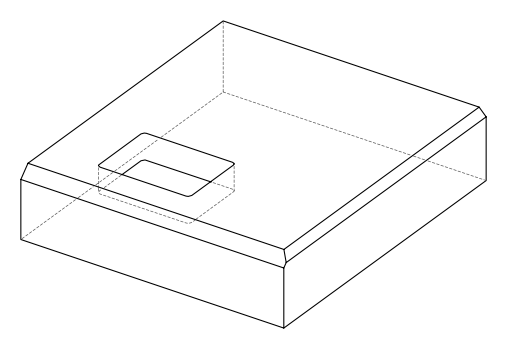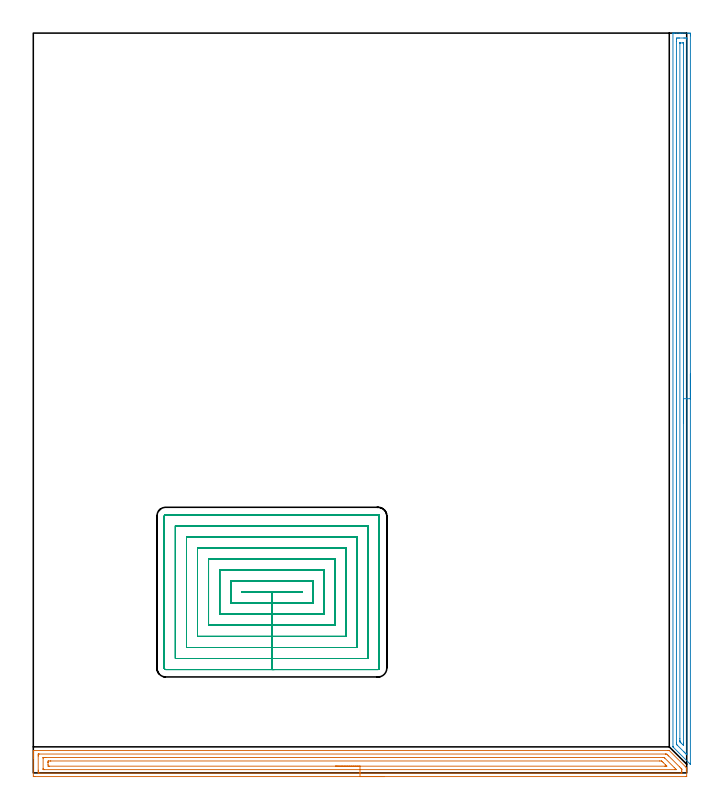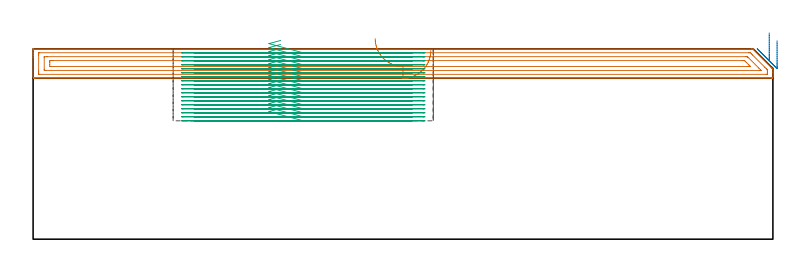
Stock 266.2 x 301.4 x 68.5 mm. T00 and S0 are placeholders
(PLAN: 3 operations, 1 tool changes, 68.9 min)
(1 AREA_MILL | FG_CHAMFER_SURFACE | UGT0205_001 | 8.69 min | 14953 mm3)
(2 AREA_MILL_1 | FG_CHAMFER_SURFACE_1 | UGT0205_001 | 7.26 min | 7395 mm3)
(3 MILL_RECTANGULAR_POCKET | POCKET_RECTANGULAR_STRAIGHT | NXT0201_008 | Follow Part, ap 1.5, ae 75% | 52.95 min | 167279 mm3)
(TOOL UGT0205_001 | Chamfer Mill 20 x 3 x 45 deg. | D20 FL50 Z2)
(TOOL NXT0201_008 | ENDMILL 6mm [2P460-0600-NA 1630] | D6 FL26 Z6)
(OP 1 AREA_MILL)
G17 G21 G94 G90
T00 M6
G54
G17 G0 G90 X143.1 Y-1.5 S1061 M3
G43 Z78.5 H0
Z67.9
G94 G1 X143.062 Z67.028 F250.
X142.948 Z66.164
X142.759 Z65.312
X142.497 Z64.48
X142.163 Z63.674
X141.76 Z62.9
X141.292 Z62.164
X140.76 Z61.472
X140.171 Z60.829
X139.528 Z60.24
X138.836 Z59.708
X138.1 Z59.24
X137.326 Z58.837
X136.52 Z58.503
X135.688 Z58.241
X134.836 Z58.052
X133.972 Z57.938
X133.1 Z57.9
X0.603
X0.163 Y-1.496 Z57.902
X0.01 Y-1.492 Z57.906
X0. Y-1.334 Z58.063
Y6.004 Z65.398
Y6.576 Z65.973
Y6.885 Z66.281
Y7.458 Z66.854
Y7.767 Z67.161
Y8.385 Z67.784
Y8.783 Z68.183
X0.005 Y9.096 Z68.487
X0.008 Y9.097 Z68.488
X0.156 Y9.1 Z68.5
X258.46
X259.097 Y9.093 Z68.491
X259.111 Y9.089 Z68.489
X265.724 Y2.478 Z61.874
X266.192 Y2.007 Z61.407
X266.2 Y1.998 Z61.397
Y1.585 Z60.984
Y0.715 Z60.11
Y-1.357 Z58.041
X266.198 Y-1.491 Z57.905
X265.815 Y-1.5 Z57.9
X133.1
Y-0.086 Z59.314
X2.387 Y-0.085 Z59.315
X2.304 Y-0.084 Z59.316
X2.024 Y-0.079 Z59.321
X2.01 Y0.012 Z59.412
X2.003 Y0.212 Z59.612
X2.001 Y0.715 Z60.115
X2. Y1.097 Z60.497
X2.001 Y6.885 Z66.285
X2.002 Y7.265 Z66.665
X2.01 Y7.649 Z67.049
X2.016 Y7.68 Z67.08
X2.034 Y7.681 Z67.081
X2.083 Y7.684 Z67.084
X2.184 Y7.685 Z67.085
X2.387 Y7.686 Z67.086
X257.567 Y7.685 Z67.085
X257.65
X258.049 Y7.679 Z67.079
X258.46 Y7.285 Z66.685
X258.864 Y6.885 Z66.285
X263.272 Y2.478 Z61.878
X263.813 Y1.936 Z61.336
X264.144 Y1.596 Z60.996
X264.19 Y1.546 Z60.946
X264.193 Y1.5 Z60.9
X264.197 Y1.405 Z60.805
X264.2 Y1.214 Z60.614
X264.199 Y0.715 Z60.115
X264.198 Y0.335 Z59.735
X264.19 Y-0.049 Z59.351
X264.184 Y-0.08 Z59.32
X264.167 Y-0.082 Z59.318
X264.117 Y-0.084 Z59.316
X264.016 Y-0.085 Z59.315
X263.813 Y-0.086 Z59.314
X133.1
Y1.328 Z60.728
X4.442 Y1.329 Z60.729
X4.171 Y1.331 Z60.731
X4.081 Y1.332 Z60.732
X4.018 Y1.335 Z60.735
X4.01 Y1.427 Z60.827
X4.004 Y1.596 Z60.996
X4.001 Y1.765 Z61.165
Y6.004 Z65.404
X4.002 Y6.171 Z65.571
X4.007 Y6.229 Z65.629
X4.012 Y6.265 Z65.665
X4.037 Y6.266 Z65.666
X4.171 Y6.268 Z65.668
X4.793 Y6.271 Z65.671
X5.064
X256.405
X256.675 Y6.27 Z65.67
X256.946 Y6.266 Z65.666
X257.019 Y6.264 Z65.664
X257.058 Y6.231 Z65.631
X257.139 Y6.156 Z65.556
X257.296 Y6.004 Z65.404
X261.136 Y2.164 Z61.564
X261.702 Y1.596 Z60.996
X261.886 Y1.408 Z60.808
X261.949 Y1.34 Z60.74
X261.95 Y1.335 Z60.735
X261.924 Y1.333 Z60.733
X261.859 Y1.331 Z60.731
X261.679 Y1.329 Z60.729
X261.407 Y1.328 Z60.728
X133.1
Y2.743 Z62.143
X6.579
X6.117 Y2.748 Z62.148
X6.011 Y2.75 Z62.15
X6. Y3.359 Z62.759
Y4.197 Z63.597
X6.001 Y4.241 Z63.641
X6.01 Y4.659 Z64.059
X6.026 Y4.85 Z64.25
X6.228 Y4.854 Z64.254
X6.848 Y4.857 Z64.257
X7.116
X255.159
X255.783 Y4.853 Z64.253
X255.986 Y4.85 Z64.25
X256.193 Y4.649 Z64.049
X256.61 Y4.241 Z63.641
X257.567 Y3.284 Z62.684
X257.907 Y2.938 Z62.338
X258.07 Y2.769 Z62.169
X258.083 Y2.748 Z62.148
X258.063 Y2.746 Z62.146
X258.018 Y2.745 Z62.145
X257.567 Y2.743 Z62.143
X257.299
X133.1
X132.228 Z62.181
X131.364 Z62.295
X130.512 Z62.483
X129.68 Z62.746
X128.874 Z63.08
X128.1 Z63.482
X127.364 Z63.951
X126.672 Z64.482
X126.029 Z65.072
X125.44 Z65.715
X124.908 Z66.407
X124.44 Z67.143
X124.037 Z67.916
X123.703 Z68.722
X123.441 Z69.554
X123.252 Z70.406
X123.138 Z71.271
X123.1 Z72.143
G0 Z78.5
M5
M2
(OP 2 AREA_MILL_1)
G17 G21 G94 G90
T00 M6
G54
G17 G0 G90 X267.7 Y162.45 S1061 M3
G43 Z78.5 H0
Z71.4
G94 G1 Y162.412 Z70.528 F250.
Y162.298 Z69.664
Y162.109 Z68.812
Y161.847 Z67.98
Y161.513 Z67.174
Y161.11 Z66.4
Y160.641 Z65.664
Y160.11 Z64.972
Y159.521 Z64.329
Y158.878 Z63.74
Y158.186 Z63.208
Y157.45 Z62.74
Y156.676 Z62.337
Y155.87 Z62.003
Y155.038 Z61.741
Y154.186 Z61.552
Y153.321 Z61.438
Y152.45 Z61.4
Y3.674
X267.698 Y3.514 Z61.401
X267.679 Y3.529 Z61.42
X267.526 Y3.674 Z61.573
X260.824 Y10.376 Z68.275
X260.611 Y10.592 Z68.483
X260.604 Y10.604 Z68.489
X260.6 Y10.821 Z68.5
Y301.226
X260.602 Y301.393 Z68.488
X260.608 Y301.4 Z68.482
X260.96 Z68.139
X261.257 Z67.842
X261.944 Z67.15
X263.17 Z65.927
X263.709 Z65.386
X264.322 Z64.774
X266.968 Z62.128
X267.238 Y301.397 Z61.859
X267.692 Y301.39 Z61.406
X267.695 Y301.242 Z61.403
X267.699 Y300.779 Z61.401
X267.7 Y300.311 Z61.4
Y152.45
X266.286 Z62.814
X266.285 Y7.766 Z62.815
X266.284 Y7.695 Z62.816
X266.279 Y7.398 Z62.821
X266.183 Y7.479 Z62.917
X265.958 Y7.695 Z63.142
X265.473 Y8.177 Z63.627
X265.061 Y8.589 Z64.039
X262.381 Y11.269 Z66.719
X262.23 Y11.422 Z66.87
X262.11 Y11.547 Z66.99
X262.031 Y11.63 Z67.069
X262.021 Y11.682 Z67.079
X262.015 Y12.091 Z67.085
Y12.163
X262.014 Y298.028 Z67.086
X262.015 Y298.92 Z67.085
X262.017 Y298.992 Z67.083
X262.028 Y299.39 Z67.072
X262.427 Y299.397 Z66.673
X262.827 Y299.399 Z66.273
X263.306 Y299.4 Z65.794
X265.071 Z64.029
X265.473 Y299.399 Z63.627
X265.956 Y299.397 Z63.144
X266.18 Y299.39 Z62.92
X266.279 Y299.369 Z62.821
X266.285 Y299.064 Z62.815
Y298.992
X266.286 Y152.45 Z62.814
X264.872 Z64.228
X264.871 Y12.163 Z64.229
Y11.88
X264.866 Y11.269 Z64.234
X264.865 Y11.255 Z64.235
X264.839 Y11.269 Z64.261
X264.591 Y11.511 Z64.509
X263.937 Y12.163 Z65.163
X263.709 Y12.392 Z65.391
X263.547 Y12.56 Z65.553
X263.466 Y12.645 Z65.634
X263.435 Y12.695 Z65.665
X263.434 Y12.773 Z65.666
X263.43 Y13.056 Z65.67
X263.429 Y13.34 Z65.671
Y13.95
Y297.205
X263.431 Y297.347 Z65.669
X263.433 Y297.381 Z65.667
X263.435 Y297.39 Z65.665
X263.453 Y297.393 Z65.647
X263.518 Y297.399 Z65.582
X264.591 Z64.509
X264.784 Y297.396 Z64.316
X264.838 Y297.393 Z64.262
X264.865 Y297.389 Z64.235
X264.867 Y297.374 Z64.233
X264.87 Y297.3 Z64.23
X264.871 Y297.205 Z64.229
X264.872 Y296.921 Z64.228
Y152.45
Y151.578 Z64.267
Y150.713 Z64.38
Y149.862 Z64.569
Y149.03 Z64.832
Y148.224 Z65.165
Y147.45 Z65.568
Y146.714 Z66.037
Y146.022 Z66.568
Y145.379 Z67.157
Y144.789 Z67.801
Y144.258 Z68.493
Y143.79 Z69.228
Y143.387 Z70.002
Y143.053 Z70.808
Y142.791 Z71.64
Y142.602 Z72.492
Y142.488 Z73.357
Y142.45 Z74.228
G0 Z78.5
M5
M2
(OP 3 MILL_RECTANGULAR_POCKET)
G17 G21 G94 G90
T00 M6
G54
G17 G0 G90 X89.066 Y73.7 S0 M3
G43 Z78.5 H1
Z71.5
G94 G1 X84.9 Z70.384 F250.
Y73.6 Z70.357
X97.2 Z67.061
X109.5 F500.
Y73.7
X84.9
Y73.6
X97.2
Y69.1
X114.
Y78.2
X80.4
Y69.1
X97.2
Y64.6
X118.5
Y82.7
X75.9
Y64.6
X97.2
Y60.1
X123.
Y87.2
X71.4
Y60.1
X97.2
Y55.6
X127.5
Y91.7
X66.9
Y55.6
X97.2
Y51.1
X132.
Y96.2
X62.4
Y51.1
X97.2
Y46.6
X136.5
Y100.7
X57.9
Y46.6
X97.2
Y42.1
X140.5
G3 X141. Y42.6 R0.5
G1 Y104.7
G3 X140.5 Y105.2 R0.5
G1 X53.9
G3 X53.4 Y104.7 R0.5
G1 Y42.6
G3 X53.9 Y42.1 R0.5
G1 X97.2
X98.2
G0 X89.066 Y73.7 Z70.061
G1 X84.9 Z68.945 F250.
Y73.6 Z68.918
X97.2 Z65.622
X109.5 F500.
Y73.7
X84.9
Y73.6
X97.2
Y69.1
X114.
Y78.2
X80.4
Y69.1
X97.2
Y64.6
X118.5
Y82.7
X75.9
Y64.6
X97.2
Y60.1
X123.
Y87.2
X71.4
Y60.1
X97.2
Y55.6
X127.5
Y91.7
X66.9
Y55.6
X97.2
Y51.1
X132.
Y96.2
X62.4
Y51.1
X97.2
Y46.6
X136.5
Y100.7
X57.9
Y46.6
X97.2
Y42.1
X140.5
G3 X141. Y42.6 R0.5
G1 Y104.7
G3 X140.5 Y105.2 R0.5
G1 X53.9
G3 X53.4 Y104.7 R0.5
G1 Y42.6
G3 X53.9 Y42.1 R0.5
G1 X97.2
X98.2
G0 X89.066 Y73.7 Z68.622
G1 X84.9 Z67.506 F250.
Y73.6 Z67.479
X97.2 Z64.183
X109.5 F500.
Y73.7
X84.9
Y73.6
X97.2
Y69.1
X114.
Y78.2
X80.4
Y69.1
X97.2
Y64.6
X118.5
Y82.7
X75.9
Y64.6
X97.2
Y60.1
X123.
Y87.2
X71.4
Y60.1
X97.2
Y55.6
X127.5
Y91.7
X66.9
Y55.6
X97.2
Y51.1
X132.
Y96.2
X62.4
Y51.1
X97.2
Y46.6
X136.5
Y100.7
X57.9
Y46.6
X97.2
Y42.1
X140.5
G3 X141. Y42.6 R0.5
G1 Y104.7
G3 X140.5 Y105.2 R0.5
G1 X53.9
G3 X53.4 Y104.7 R0.5
G1 Y42.6
G3 X53.9 Y42.1 R0.5
G1 X97.2
X98.2
G0 X89.066 Y73.7 Z67.183
G1 X84.9 Z66.067 F250.
Y73.6 Z66.04
X97.2 Z62.744
X109.5 F500.
Y73.7
X84.9
Y73.6
X97.2
Y69.1
X114.
Y78.2
X80.4
Y69.1
X97.2
Y64.6
X118.5
Y82.7
X75.9
Y64.6
X97.2
Y60.1
X123.
Y87.2
X71.4
Y60.1
X97.2
Y55.6
X127.5
Y91.7
X66.9
Y55.6
X97.2
Y51.1
X132.
Y96.2
X62.4
Y51.1
X97.2
Y46.6
X136.5
Y100.7
X57.9
Y46.6
X97.2
Y42.1
X140.5
G3 X141. Y42.6 R0.5
G1 Y104.7
G3 X140.5 Y105.2 R0.5
G1 X53.9
G3 X53.4 Y104.7 R0.5
G1 Y42.6
G3 X53.9 Y42.1 R0.5
G1 X97.2
X98.2
G0 X89.066 Y73.7 Z65.744
G1 X84.9 Z64.628 F250.
Y73.6 Z64.601
X97.2 Z61.305
X109.5 F500.
Y73.7
X84.9
Y73.6
X97.2
Y69.1
X114.
Y78.2
X80.4
Y69.1
X97.2
Y64.6
X118.5
Y82.7
X75.9
Y64.6
X97.2
Y60.1
X123.
Y87.2
X71.4
Y60.1
X97.2
Y55.6
X127.5
Y91.7
X66.9
Y55.6
X97.2
Y51.1
X132.
Y96.2
X62.4
Y51.1
X97.2
Y46.6
X136.5
Y100.7
X57.9
Y46.6
X97.2
Y42.1
X140.5
G3 X141. Y42.6 R0.5
G1 Y104.7
G3 X140.5 Y105.2 R0.5
G1 X53.9
G3 X53.4 Y104.7 R0.5
G1 Y42.6
G3 X53.9 Y42.1 R0.5
G1 X97.2
X98.2
G0 X89.066 Y73.7 Z64.305
G1 X84.9 Z63.189 F250.
Y73.6 Z63.162
X97.2 Z59.867
X109.5 F500.
Y73.7
X84.9
Y73.6
X97.2
Y69.1
X114.
Y78.2
X80.4
Y69.1
X97.2
Y64.6
X118.5
Y82.7
X75.9
Y64.6
X97.2
Y60.1
X123.
Y87.2
X71.4
Y60.1
X97.2
Y55.6
X127.5
Y91.7
X66.9
Y55.6
X97.2
Y51.1
X132.
Y96.2
X62.4
Y51.1
X97.2
Y46.6
X136.5
Y100.7
X57.9
Y46.6
X97.2
Y42.1
X140.5
G3 X141. Y42.6 R0.5
G1 Y104.7
G3 X140.5 Y105.2 R0.5
G1 X53.9
G3 X53.4 Y104.7 R0.5
G1 Y42.6
G3 X53.9 Y42.1 R0.5
G1 X97.2
X98.2
G0 X89.066 Y73.7 Z62.867
G1 X84.9 Z61.75 F250.
Y73.6 Z61.723
X97.2 Z58.428
X109.5 F500.
Y73.7
X84.9
Y73.6
X97.2
Y69.1
X114.
Y78.2
X80.4
Y69.1
X97.2
Y64.6
X118.5
Y82.7
X75.9
Y64.6
X97.2
Y60.1
X123.
Y87.2
X71.4
Y60.1
X97.2
Y55.6
X127.5
Y91.7
X66.9
Y55.6
X97.2
Y51.1
X132.
Y96.2
X62.4
Y51.1
X97.2
Y46.6
X136.5
Y100.7
X57.9
Y46.6
X97.2
Y42.1
X140.5
G3 X141. Y42.6 R0.5
G1 Y104.7
G3 X140.5 Y105.2 R0.5
G1 X53.9
G3 X53.4 Y104.7 R0.5
G1 Y42.6
G3 X53.9 Y42.1 R0.5
G1 X97.2
X98.2
G0 X89.066 Y73.7 Z61.428
G1 X84.9 Z60.311 F250.
Y73.6 Z60.285
X97.2 Z56.989
X109.5 F500.
Y73.7
X84.9
Y73.6
X97.2
Y69.1
X114.
Y78.2
X80.4
Y69.1
X97.2
Y64.6
X118.5
Y82.7
X75.9
Y64.6
X97.2
Y60.1
X123.
Y87.2
X71.4
Y60.1
X97.2
Y55.6
X127.5
Y91.7
X66.9
Y55.6
X97.2
Y51.1
X132.
Y96.2
X62.4
Y51.1
X97.2
Y46.6
X136.5
Y100.7
X57.9
Y46.6
X97.2
Y42.1
X140.5
G3 X141. Y42.6 R0.5
G1 Y104.7
G3 X140.5 Y105.2 R0.5
G1 X53.9
G3 X53.4 Y104.7 R0.5
G1 Y42.6
G3 X53.9 Y42.1 R0.5
G1 X97.2
X98.2
G0 X89.066 Y73.7 Z59.989
G1 X84.9 Z58.873 F250.
Y73.6 Z58.846
X97.2 Z55.55
X109.5 F500.
Y73.7
X84.9
Y73.6
X97.2
Y69.1
X114.
Y78.2
X80.4
Y69.1
X97.2
Y64.6
X118.5
Y82.7
X75.9
Y64.6
X97.2
Y60.1
X123.
Y87.2
X71.4
Y60.1
X97.2
Y55.6
X127.5
Y91.7
X66.9
Y55.6
X97.2
Y51.1
X132.
Y96.2
X62.4
Y51.1
X97.2
Y46.6
X136.5
Y100.7
X57.9
Y46.6
X97.2
Y42.1
X140.5
G3 X141. Y42.6 R0.5
G1 Y104.7
G3 X140.5 Y105.2 R0.5
G1 X53.9
G3 X53.4 Y104.7 R0.5
G1 Y42.6
G3 X53.9 Y42.1 R0.5
G1 X97.2
X98.2
G0 X89.066 Y73.7 Z58.55
G1 X84.9 Z57.434 F250.
Y73.6 Z57.407
X97.2 Z54.111
X109.5 F500.
Y73.7
X84.9
Y73.6
X97.2
Y69.1
X114.
Y78.2
X80.4
Y69.1
X97.2
Y64.6
X118.5
Y82.7
X75.9
Y64.6
X97.2
Y60.1
X123.
Y87.2
X71.4
Y60.1
X97.2
Y55.6
X127.5
Y91.7
X66.9
Y55.6
X97.2
Y51.1
X132.
Y96.2
X62.4
Y51.1
X97.2
Y46.6
X136.5
Y100.7
X57.9
Y46.6
X97.2
Y42.1
X140.5
G3 X141. Y42.6 R0.5
G1 Y104.7
G3 X140.5 Y105.2 R0.5
G1 X53.9
G3 X53.4 Y104.7 R0.5
G1 Y42.6
G3 X53.9 Y42.1 R0.5
G1 X97.2
X98.2
G0 X89.066 Y73.7 Z57.111
G1 X84.9 Z55.995 F250.
Y73.6 Z55.968
X97.2 Z52.672
X109.5 F500.
Y73.7
X84.9
Y73.6
X97.2
Y69.1
X114.
Y78.2
X80.4
Y69.1
X97.2
Y64.6
X118.5
Y82.7
X75.9
Y64.6
X97.2
Y60.1
X123.
Y87.2
X71.4
Y60.1
X97.2
Y55.6
X127.5
Y91.7
X66.9
Y55.6
X97.2
Y51.1
X132.
Y96.2
X62.4
Y51.1
X97.2
Y46.6
X136.5
Y100.7
X57.9
Y46.6
X97.2
Y42.1
X140.5
G3 X141. Y42.6 R0.5
G1 Y104.7
G3 X140.5 Y105.2 R0.5
G1 X53.9
G3 X53.4 Y104.7 R0.5
G1 Y42.6
G3 X53.9 Y42.1 R0.5
G1 X97.2
X98.2
G0 X89.066 Y73.7 Z55.672
G1 X84.9 Z54.556 F250.
Y73.6 Z54.529
X97.2 Z51.233
X109.5 F500.
Y73.7
X84.9
Y73.6
X97.2
Y69.1
X114.
Y78.2
X80.4
Y69.1
X97.2
Y64.6
X118.5
Y82.7
X75.9
Y64.6
X97.2
Y60.1
X123.
Y87.2
X71.4
Y60.1
X97.2
Y55.6
X127.5
Y91.7
X66.9
Y55.6
X97.2
Y51.1
X132.
Y96.2
X62.4
Y51.1
X97.2
Y46.6
X136.5
Y100.7
X57.9
Y46.6
X97.2
Y42.1
X140.5
G3 X141. Y42.6 R0.5
G1 Y104.7
G3 X140.5 Y105.2 R0.5
G1 X53.9
G3 X53.4 Y104.7 R0.5
G1 Y42.6
G3 X53.9 Y42.1 R0.5
G1 X97.2
X98.2
G0 X89.066 Y73.7 Z54.233
G1 X84.9 Z53.117 F250.
Y73.6 Z53.09
X97.2 Z49.794
X109.5 F500.
Y73.7
X84.9
Y73.6
X97.2
Y69.1
X114.
Y78.2
X80.4
Y69.1
X97.2
Y64.6
X118.5
Y82.7
X75.9
Y64.6
X97.2
Y60.1
X123.
Y87.2
X71.4
Y60.1
X97.2
Y55.6
X127.5
Y91.7
X66.9
Y55.6
X97.2
Y51.1
X132.
Y96.2
X62.4
Y51.1
X97.2
Y46.6
X136.5
Y100.7
X57.9
Y46.6
X97.2
Y42.1
X140.5
G3 X141. Y42.6 R0.5
G1 Y104.7
G3 X140.5 Y105.2 R0.5
G1 X53.9
G3 X53.4 Y104.7 R0.5
G1 Y42.6
G3 X53.9 Y42.1 R0.5
G1 X97.2
X98.2
G0 X89.066 Y73.7 Z52.794
G1 X84.9 Z51.678 F250.
Y73.6 Z51.651
X97.2 Z48.356
X109.5 F500.
Y73.7
X84.9
Y73.6
X97.2
Y69.1
X114.
Y78.2
X80.4
Y69.1
X97.2
Y64.6
X118.5
Y82.7
X75.9
Y64.6
X97.2
Y60.1
X123.
Y87.2
X71.4
Y60.1
X97.2
Y55.6
X127.5
Y91.7
X66.9
Y55.6
X97.2
Y51.1
X132.
Y96.2
X62.4
Y51.1
X97.2
Y46.6
X136.5
Y100.7
X57.9
Y46.6
X97.2
Y42.1
X140.5
G3 X141. Y42.6 R0.5
G1 Y104.7
G3 X140.5 Y105.2 R0.5
G1 X53.9
G3 X53.4 Y104.7 R0.5
G1 Y42.6
G3 X53.9 Y42.1 R0.5
G1 X97.2
X98.2
G0 X89.066 Y73.7 Z51.356
G1 X84.9 Z50.239 F250.
Y73.6 Z50.212
X97.2 Z46.917
X109.5 F500.
Y73.7
X84.9
Y73.6
X97.2
Y69.1
X114.
Y78.2
X80.4
Y69.1
X97.2
Y64.6
X118.5
Y82.7
X75.9
Y64.6
X97.2
Y60.1
X123.
Y87.2
X71.4
Y60.1
X97.2
Y55.6
X127.5
Y91.7
X66.9
Y55.6
X97.2
Y51.1
X132.
Y96.2
X62.4
Y51.1
X97.2
Y46.6
X136.5
Y100.7
X57.9
Y46.6
X97.2
Y42.1
X140.5
G3 X141. Y42.6 R0.5
G1 Y104.7
G3 X140.5 Y105.2 R0.5
G1 X53.9
G3 X53.4 Y104.7 R0.5
G1 Y42.6
G3 X53.9 Y42.1 R0.5
G1 X97.2
X98.2
G0 X89.066 Y73.7 Z49.917
G1 X84.9 Z48.8 F250.
Y73.6 Z48.774
X97.2 Z45.478
X109.5 F500.
Y73.7
X84.9
Y73.6
X97.2
Y69.1
X114.
Y78.2
X80.4
Y69.1
X97.2
Y64.6
X118.5
Y82.7
X75.9
Y64.6
X97.2
Y60.1
X123.
Y87.2
X71.4
Y60.1
X97.2
Y55.6
X127.5
Y91.7
X66.9
Y55.6
X97.2
Y51.1
X132.
Y96.2
X62.4
Y51.1
X97.2
Y46.6
X136.5
Y100.7
X57.9
Y46.6
X97.2
Y42.1
X140.5
G3 X141. Y42.6 R0.5
G1 Y104.7
G3 X140.5 Y105.2 R0.5
G1 X53.9
G3 X53.4 Y104.7 R0.5
G1 Y42.6
G3 X53.9 Y42.1 R0.5
G1 X97.2
X98.2
G0 X89.066 Y73.7 Z48.478
G1 X84.9 Z47.361 F250.
Y73.6 Z47.335
X97.2 Z44.039
X109.5 F500.
Y73.7
X84.9
Y73.6
X97.2
Y69.1
X114.
Y78.2
X80.4
Y69.1
X97.2
Y64.6
X118.5
Y82.7
X75.9
Y64.6
X97.2
Y60.1
X123.
Y87.2
X71.4
Y60.1
X97.2
Y55.6
X127.5
Y91.7
X66.9
Y55.6
X97.2
Y51.1
X132.
Y96.2
X62.4
Y51.1
X97.2
Y46.6
X136.5
Y100.7
X57.9
Y46.6
X97.2
Y42.1
X140.5
G3 X141. Y42.6 R0.5
G1 Y104.7
G3 X140.5 Y105.2 R0.5
G1 X53.9
G3 X53.4 Y104.7 R0.5
G1 Y42.6
G3 X53.9 Y42.1 R0.5
G1 X97.2
X98.2
G0 X89.066 Y73.7 Z47.039
G1 X84.9 Z45.923 F250.
Y73.6 Z45.896
X97.2 Z42.6
X109.5 F500.
Y73.7
X84.9
Y73.6
X97.2
Y69.1
X114.
Y78.2
X80.4
Y69.1
X97.2
Y64.6
X118.5
Y82.7
X75.9
Y64.6
X97.2
Y60.1
X123.
Y87.2
X71.4
Y60.1
X97.2
Y55.6
X127.5
Y91.7
X66.9
Y55.6
X97.2
Y51.1
X132.
Y96.2
X62.4
Y51.1
X97.2
Y46.6
X136.5
Y100.7
X57.9
Y46.6
X97.2
Y42.1
X140.5
G3 X141. Y42.6 R0.5
G1 Y104.7
G3 X140.5 Y105.2 R0.5
G1 X53.9
G3 X53.4 Y104.7 R0.5
G1 Y42.6
G3 X53.9 Y42.1 R0.5
G1 X97.2
X98.2
G0 Z78.5
M5
M2
